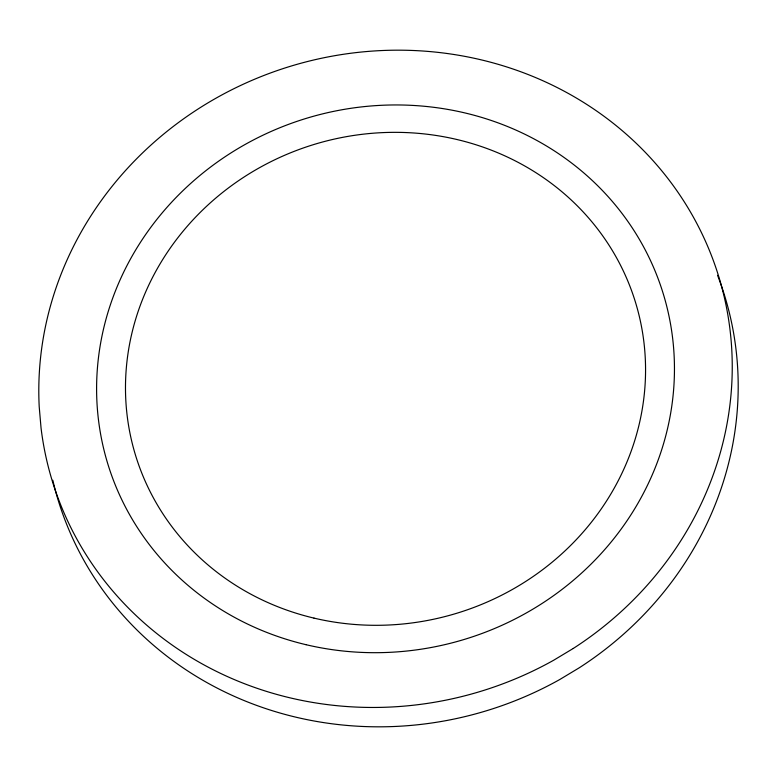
<?xml version="1.0" encoding="UTF-8"?>
<svg xmlns="http://www.w3.org/2000/svg" width="777" height="777" viewBox="0 0 777 777"><rect width="100%" height="100%" fill="white"/><g stroke="black" fill="none" stroke-linecap="round" stroke-linejoin="round"><path stroke-width="1.17" d="M717.559 275.311A348.562 326.699 -17.1 0 1 579.224 667.812L559.751 679.525A348.562 326.699 -17.1 0 1 52.797 480.215M573.271 648.455L553.797 660.168A348.562 326.699 -17.1 0 1 41.055 428.088L39.209 406.73A348.562 326.699 -17.1 0 1 544.094 81.284A348.562 326.699 -17.1 0 1 573.271 648.455M313.995 618.113A261.422 245.027 -17.1 0 0 637.8 310.382A261.422 245.027 -17.1 0 0 204.769 207.974A261.422 245.027 -17.1 0 0 313.995 618.113M306.051 644.696A290.462 272.251 -17.1 0 0 665.831 302.777A290.462 272.251 -17.1 0 0 184.683 188.996A290.462 272.251 -17.1 0 0 306.051 644.696"/></g></svg>
